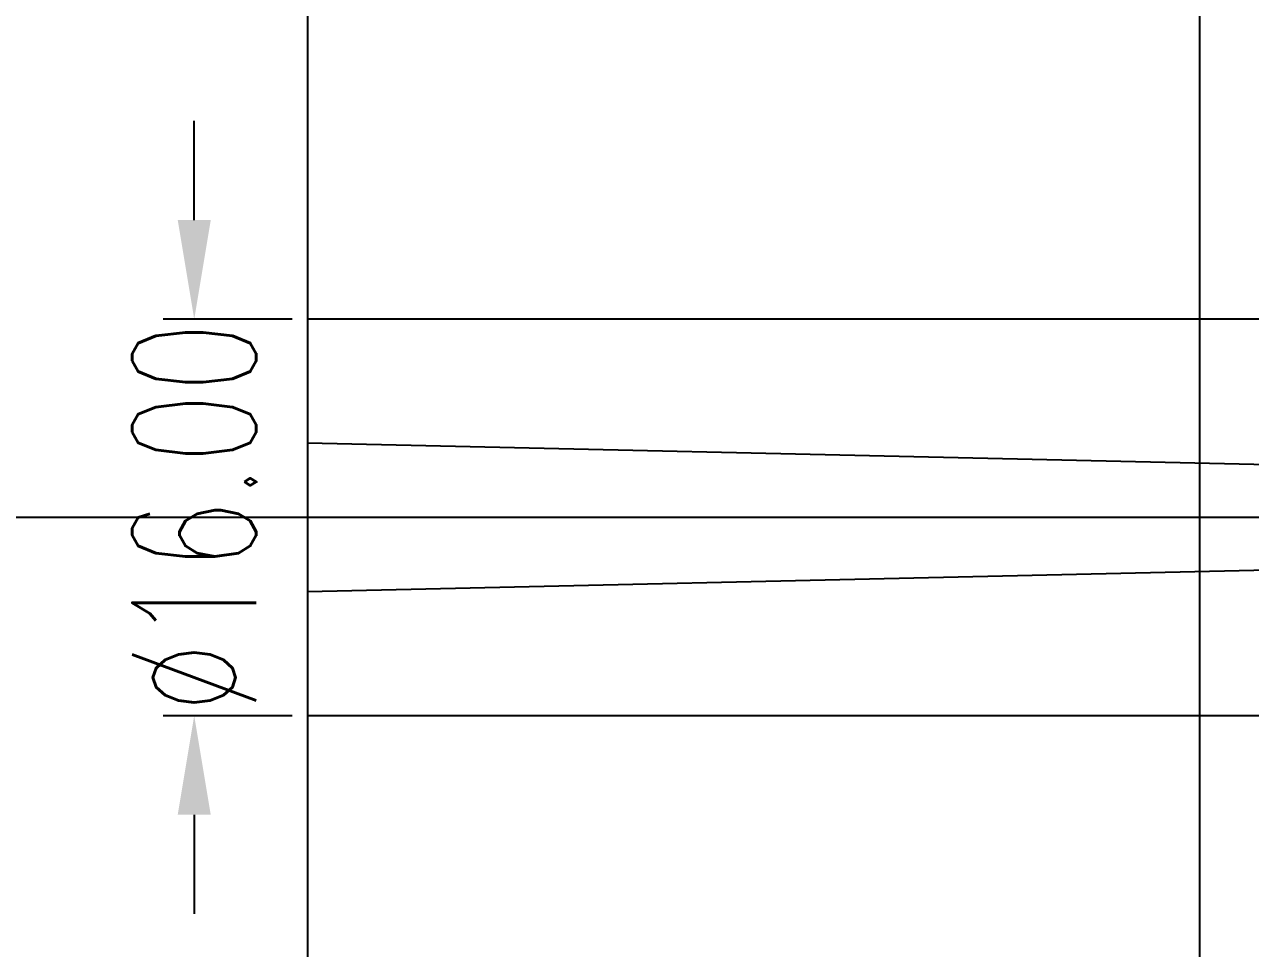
# Model space of a CAD drawing. Header units: inches. Extents: x 149964 to 151052, y -48230 to -47460.
# Drawn here: x 150235.37 to 150284.85, y -47686.12 to -47648.83 of the extents above; entities that cross this region are included whole.
import ezdxf

# ---------------------------------------------------------------- set-up
doc = ezdxf.new("R2010")
doc.units = ezdxf.units.IN
doc.header["$LTSCALE"] = 2
doc.header["$MEASUREMENT"] = 0
doc.header["$PDMODE"] = 3
doc.header["$PDSIZE"] = 0.3125
doc.linetypes.add('ACAD_ISO08W100', pattern=[36, 24, -3, 6, -3])
doc.linetypes.add('CENTER', pattern=[50.8, 31.75, -6.35, 6.35, -6.35])
doc.layers.get('0').update_dxf_attribs({"linetype": 'CONTINUOUS'})
doc.layers.get('Defpoints').update_dxf_attribs({"linetype": 'CONTINUOUS'})
for name, color, linetype in [('CAV-COR', 1, 'CONTINUOUS'), ('CL', 1, 'ACAD_ISO08W100'), ('Ru', 8, 'CONTINUOUS')]:
    doc.layers.add(name, color=color, linetype=linetype)
doc.layers.add('dim', color=3, linetype='CONTINUOUS', lineweight=15)
doc.styles.add('roment', font='txt.shx', dxfattribs={"width": 0.67, "bigfont": 'chineset.shx'})
doc.dimstyles.new('ISO-25', dxfattribs={"dimtxt": 5, "dimasz": 4, "dimexe": 1.25, "dimexo": 0.625, "dimtad": 0, "dimzin": 1, "dimdsep": 46, "dimtxsty": 'roment', "dimcen": 0, "dimclrd": 256, "dimclre": 256, "dimclrt": 7, "dimazin": 0, "dimtfac": 1, "dimtofl": 0, "dimtmove": 0, "dimatfit": 3, "dimfxl": 0, "dimarcsym": 0})

# ---------------------------------------------------------------- blocks, each defined once
blk = doc.blocks.new('*D35069')
at = {"layer": 'Defpoints', "color": 0}
for p in [(150242.217, -47660.723), (150246.793, -47660.723), (150246.793, -47676.723)]:
    blk.add_point(p, dxfattribs=at)
at = {"layer": 'dim', "lineweight": -2}
for p, q in [((150242.217, -47656.723), (150242.217, -47652.723)), ((150246.168, -47660.723), (150240.967, -47660.723)), ((150246.168, -47676.723), (150240.967, -47676.723)), ((150242.217, -47680.723), (150242.217, -47684.723))]:
    blk.add_line(p, q, dxfattribs=at)
at = {"layer": 'dim', "linetype": 'ByBlock'}
for points in [[(150241.551, -47656.723), (150242.884, -47656.723), (150242.217, -47660.723)], [(150242.884, -47680.723), (150241.551, -47680.723), (150242.217, -47676.723)]]:
    blk.add_solid(points, dxfattribs=at)
at = {"layer": 'dim', "color": 7, "linetype": 'ByBlock', "insert": (150242.217, -47668.723), "char_height": 5, "attachment_point": 5, "rotation": 90, "style": 'roment'}
blk.add_mtext('%%c16.00', dxfattribs=at)

msp = doc.modelspace()

# ---------------------------------------------------------------- linework, layer by layer
at = {"linetype": 'Continuous'}
for p, q in [((150292.293, -47660.723), (150246.793, -47660.723)), ((150292.293, -47676.723), (150246.793, -47676.723))]:
    msp.add_line(p, q, dxfattribs=at)
at = {"layer": 'CAV-COR'}
for p, q in [((150246.793, -47578.723), (150246.793, -47758.723)), ((150282.793, -47578.723), (150282.793, -47758.723))]:
    msp.add_line(p, q, dxfattribs=at)
at = {"layer": 'CAV-COR', "linetype": 'ByBlock'}
msp.add_line((150282.793, -47668.723), (150206.793, -47668.723), dxfattribs=at)
at = {"layer": 'CL', "color": 7, "linetype": 'CENTER', "ltscale": 0.5}
msp.add_line((150352.793, -47668.723), (150061.793, -47668.723), dxfattribs=at)
at = {"layer": 'Ru'}
for points in [[(150308.857, -47667.123), (150246.793, -47665.723)], [(150308.857, -47670.323), (150246.793, -47671.723)]]:
    msp.add_lwpolyline(points, dxfattribs=at)

# ---------------------------------------------------------------- dimensions: what is measured, and where the dimension line sits
at = {"layer": 'dim'}
dim = msp.add_linear_dim(base=(150242.217, -47660.723), p1=(150246.793, -47676.723), p2=(150246.793, -47660.723), angle=90, text='%%c<>', dimstyle='ISO-25', dxfattribs=at)
dim.commit()
dim.dimension.update_dxf_attribs({"geometry": '*D35069', "text_midpoint": (150242.217, -47668.723)})

doc.saveas('drawing.dxf')
